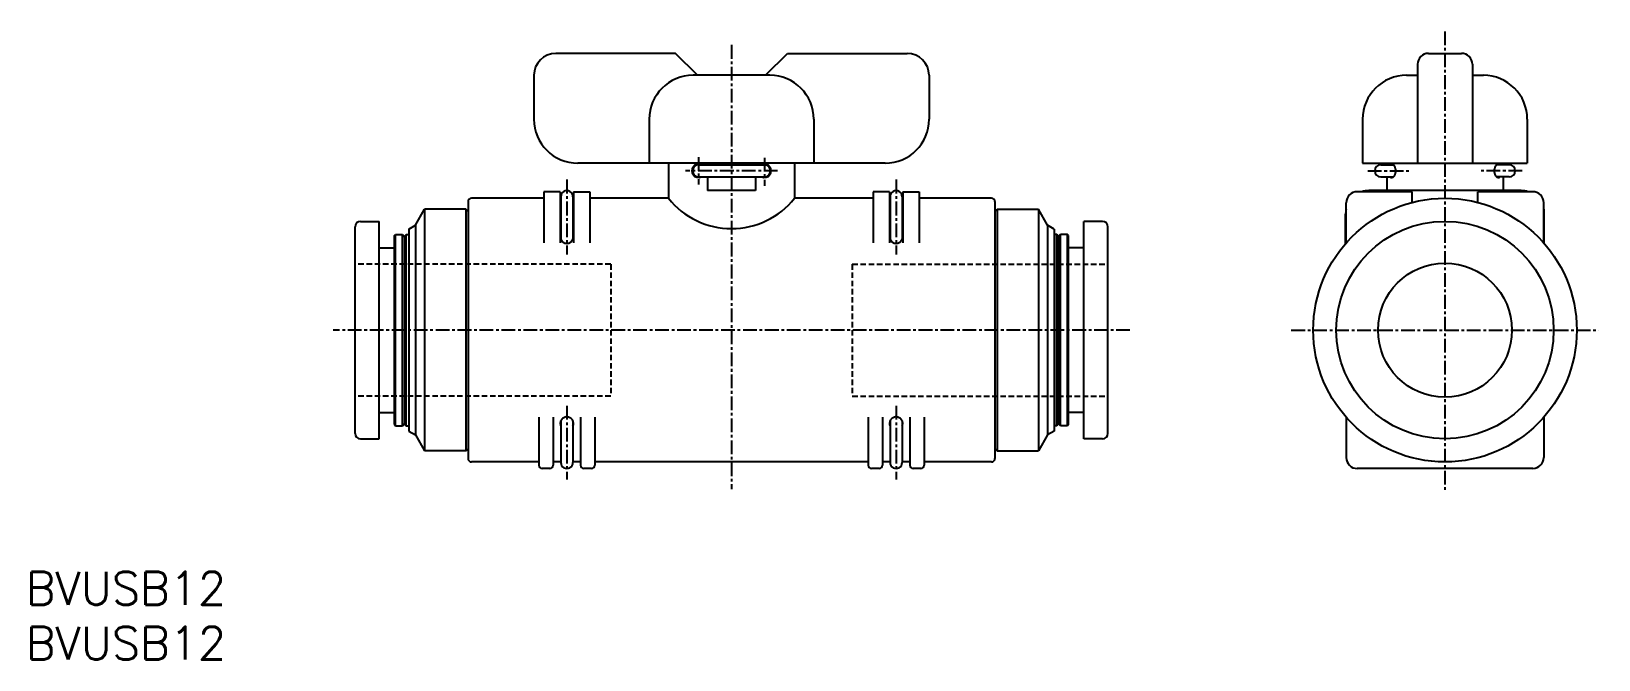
# Model space of a CAD drawing. Extents: x 1 to 143, y 0 to 57.
import ezdxf

# ---------------------------------------------------------------- set-up
doc = ezdxf.new("R2010")
doc.units = 0
doc.linetypes.add('CENTER', pattern=[2, 1.25, -0.25, 0.25, -0.25])
doc.linetypes.add('DASHED', pattern=[0.75, 0.5, -0.25])
doc.layers.get('0').update_dxf_attribs({"linetype": 'CONTINUOUS'})
doc.layers.add('CENTER', color=1, linetype='CENTER')
doc.styles.get("Standard").update_dxf_attribs({"font": 'txt.shx'})

# ---------------------------------------------------------------- blocks, each defined once
blk = doc.blocks.new('*U10')
at = {"color": 7, "linetype": 'CONTINUOUS'}
blk.add_text('BVUSB12', height=3, dxfattribs=at).set_placement((0, 0))
blk = doc.blocks.new('*U11')
at = {"color": 7, "linetype": 'CONTINUOUS'}
blk.add_text('BVUSB12', height=3, dxfattribs=at).set_placement((0, 5))

msp = doc.modelspace()

# ---------------------------------------------------------------- linework, layer by layer
at = {"color": 7, "linetype": 'CONTINUOUS'}
for p, q in [((59.19998, 55.2), (48.29999, 55.2)), ((61.19998, 53.20001), (59.19998, 55.20001)), ((67.39999, 53.2), (69.39998, 55.19999)), ((69.4, 55.2), (80.29999, 55.2)), ((127.79999, 55.2), (130.79999, 55.2)), ((46.29999, 53.2), (46.29999, 49.2)), ((67.79999, 53.2), (60.79999, 53.2)), ((82.29999, 53.2), (82.29999, 49.2)), ((125.79999, 53.2), (126.79999, 53.2)), ((126.79999, 54.2), (126.79999, 45.2)), ((131.79999, 54.2), (131.79999, 45.2)), ((131.79999, 53.2), (132.79999, 53.2)), ((56.79999, 49.2), (56.79999, 45.2)), ((71.79999, 49.2), (71.79999, 45.2)), ((121.79999, 49.2), (121.79999, 45.2)), ((136.79999, 49.2), (136.79999, 45.2)), ((78.29999, 45.2), (50.29999, 45.2)), ((58.54999, 45.2), (58.54999, 42)), ((61.29999, 45.05), (67.29999, 45.05)), ((62.09999, 45.2), (62.09999, 45.05)), ((66.49999, 45.2), (66.49999, 45.05)), ((70.04999, 45.2), (70.04999, 42)), ((121.79999, 45.2), (136.79999, 45.2)), ((123.44998, 45.05), (124.59378, 45.05)), ((123.99997, 45.2), (123.99997, 45.05)), ((135.15, 45.05), (134.0062, 45.05)), ((134.59998, 45.2), (134.59998, 45.05)), ((61.29999, 43.95), (67.29999, 43.95)), ((62.09999, 43.95), (62.09999, 42.7)), ((66.49999, 43.95), (66.49999, 42.7)), ((123.44998, 43.95), (124.59378, 43.95)), ((123.99997, 43.95), (123.99997, 42.7)), ((135.15, 43.95), (134.0062, 43.95)), ((134.59998, 43.95), (134.59998, 42.7)), ((40.29998, 41.7), (40.29998, 18.300003)), ((47.19998, 42), (40.59998, 42)), ((47.19998, 42.6), (47.19998, 37.93725)), ((48.69998, 42.6), (47.19998, 42.6)), ((48.69998, 42.6), (48.69998, 37.93725)), ((48.74999, 41.6), (48.69998, 41.6)), ((48.74999, 42.15), (48.74999, 38.2602)), ((49.84999, 42.15), (49.84999, 38.2602)), ((49.9, 41.6), (49.84999, 41.6)), ((49.9, 42.6), (49.9, 37.93725)), ((49.9, 42.6), (51.4, 42.6)), ((51.4, 42.6), (51.4, 37.93725)), ((58.54999, 42), (51.4, 42)), ((66.49999, 42.7), (62.09999, 42.7)), ((77.19998, 42), (70.04999, 42)), ((77.19998, 42.6), (77.19998, 37.93725)), ((78.69998, 42.6), (77.19998, 42.6)), ((78.69998, 42.6), (78.69998, 37.93725)), ((78.74999, 41.6), (78.69998, 41.6)), ((78.74999, 42.15), (78.74999, 38.2602)), ((79.84999, 42.15), (79.84999, 38.2602)), ((79.9, 41.6), (79.84999, 41.6)), ((79.9, 42.6), (79.9, 37.93725)), ((79.9, 42.6), (81.4, 42.6)), ((81.4, 42.6), (81.4, 37.93725)), ((87.99999, 42), (81.4, 42)), ((88.29999, 41.7), (88.29999, 18.300003)), ((120.29999, 37.93726), (120.29999, 41.60001)), ((126.29999, 42.60001), (121.29999, 42.60001)), ((136.24999, 42.70001), (122.34999, 42.70001)), ((126.29999, 41.61896), (126.29999, 42.60001)), ((137.29999, 42.60001), (132.29999, 42.60001)), ((132.29999, 41.61896), (132.29999, 42.60001)), ((138.29999, 37.93726), (138.29999, 41.60001)), ((35.49999, 39.54642), (36.33922, 41)), ((36.33923, 41), (36.33923, 19)), ((40.09998, 41), (36.33923, 41)), ((40.09998, 41), (40.09998, 19)), ((40.29999, 40.8), (40.09999, 41)), ((88.3, 40.8), (88.49999, 41)), ((88.5, 41), (92.26076, 41)), ((88.5, 41), (88.5, 19)), ((92.26076, 41), (92.26076, 19)), ((93.1, 39.54642), (92.26077, 41.00001)), ((120.24999, 37.8802), (120.24999, 40.60001)), ((138.34999, 37.8802), (138.34999, 40.6044)), ((29.99999, 20.599998), (29.99999, 39.4)), ((30.49999, 39.9), (32.19999, 39.9)), ((32.19999, 20.099998), (32.19999, 39.9)), ((33.59998, 21.400002), (33.59998, 38.6)), ((33.59999, 38.6), (33.69999, 38.7)), ((33.69999, 21.300003), (33.69999, 38.7)), ((33.69999, 38.7), (34.32499, 38.7)), ((34.32499, 21.300003), (34.32499, 38.7)), ((34.32499, 38.7), (34.49999, 38.5)), ((34.49998, 38.5), (34.67499, 38.7)), ((34.675, 21.300003), (34.675, 38.7)), ((34.675, 38.7), (34.89999, 38.7)), ((34.89998, 39.2), (35.49998, 39.54641)), ((34.89999, 39.2), (34.89999, 20.800003)), ((35.49999, 39.54641), (35.49999, 20.45359)), ((93.09999, 39.54641), (93.09999, 20.45359)), ((93.7, 39.19999), (93.1, 39.5464)), ((93.7, 39.2), (93.7, 20.800003)), ((93.92499, 38.7), (93.7, 38.7)), ((93.92499, 21.300003), (93.92499, 38.7)), ((94.09999, 38.5), (93.92499, 38.69999)), ((94.275, 38.7), (94.09999, 38.49999)), ((94.275, 21.300003), (94.275, 38.7)), ((94.9, 38.7), (94.275, 38.7)), ((94.9, 21.300003), (94.9, 38.7)), ((95, 38.6), (94.9, 38.7)), ((95, 21.400002), (95, 38.6)), ((98.09999, 39.9), (96.4, 39.9)), ((96.4, 20.099998), (96.4, 39.9)), ((98.59999, 20.599998), (98.59999, 39.4)), ((32.19999, 37.5), (33.59998, 37.5)), ((34.49999, 38.5), (34.49999, 21.5)), ((94.09999, 38.5), (94.09999, 21.5)), ((96.4, 37.5), (95, 37.5)), ((32.19999, 22.5), (33.59998, 22.5)), ((34.32498, 21.299998), (34.49999, 21.500005)), ((34.49999, 21.499999), (34.67499, 21.299998)), ((46.74999, 22.062746), (46.74999, 17.7)), ((48.04999, 22.062746), (48.04999, 17.7)), ((48.74999, 21.739804), (48.74999, 17.95)), ((49.84999, 21.739805), (49.84999, 17.95)), ((50.54999, 22.062746), (50.54999, 17.7)), ((51.84999, 22.062746), (51.84999, 17.7)), ((76.74999, 22.062746), (76.74999, 17.7)), ((78.04999, 22.062746), (78.04999, 17.7)), ((78.74999, 21.739804), (78.74999, 17.95)), ((79.84999, 21.739805), (79.84999, 17.95)), ((80.54999, 22.062746), (80.54999, 17.7)), ((81.84999, 22.062746), (81.84999, 17.7)), ((94.1, 21.500006), (93.92499, 21.299999)), ((94.275, 21.300004), (94.1, 21.500005)), ((96.4, 22.5), (95, 22.5)), ((120.29999, 22.062746), (120.29999, 18.4)), ((138.29999, 22.062746), (138.29999, 18.4)), ((30.49999, 20.099998), (32.19999, 20.099998)), ((33.59998, 21.399999), (33.69999, 21.299997)), ((33.69999, 21.300003), (34.32499, 21.300003)), ((34.675, 21.300003), (34.89999, 21.300003)), ((34.89999, 20.799992), (35.49998, 20.453583)), ((35.49999, 20.453594), (36.33922, 19.000005)), ((93.1, 20.453581), (92.26078, 18.999999)), ((93.7, 20.800005), (93.1, 20.453592)), ((93.92499, 21.300003), (93.7, 21.300003)), ((94.9, 21.300003), (94.275, 21.300003)), ((95, 21.400002), (94.9, 21.300004)), ((98.09999, 20.099998), (96.4, 20.099998)), ((40.09998, 19), (36.33923, 19)), ((40.29999, 19.200004), (40.09998, 18.999996)), ((88.3, 19.200001), (88.49999, 19.000005)), ((88.5, 19), (92.26076, 19)), ((46.74999, 18), (40.59998, 18)), ((47.74999, 17.4), (47.04999, 17.4)), ((48.74999, 18), (48.04999, 18)), ((50.54999, 18), (49.84999, 18)), ((51.54999, 17.4), (50.84999, 17.4)), ((76.74999, 18), (51.84999, 18)), ((77.74999, 17.4), (77.04999, 17.4)), ((78.74999, 18), (78.04999, 18)), ((80.54999, 18), (79.84999, 18)), ((81.54999, 17.4), (80.84999, 17.4)), ((87.99999, 18), (81.84999, 18)), ((137.29999, 17.4), (121.29999, 17.4))]:
    msp.add_line(p, q, dxfattribs=at)
at = {"color": 3, "linetype": 'DASHED'}
for p, q in [((53.29999, 36), (29.99999, 36)), ((53.29999, 36), (53.29999, 24)), ((75.29999, 36), (75.29999, 24)), ((75.29999, 36), (98.59999, 36)), ((53.29999, 24), (29.99999, 24)), ((75.29999, 24), (98.59999, 24))]:
    msp.add_line(p, q, dxfattribs=at)
at = {"color": 7, "linetype": 'CONTINUOUS'}
for points in [[(124.29778, 43.94975, 0.10895036), (124.40414, 43.90376, 0.12500471), (124.51827, 43.91164, 0.097905219), (124.61766, 43.9685, 0.066804123), (124.69426, 44.05491, 0.04808639), (124.7498, 44.15689, 0.038128703), (124.78748, 44.26766, 0.032623163), (124.80917, 44.38205, 0.03078192), (124.81641, 44.5, 0.030262606), (124.80941, 44.61601, 0.032545471), (124.78798, 44.7304, 0.037875507), (124.75072, 44.84096, 0.048199057), (124.69511, 44.94385, 0.067493445), (124.6177, 45.03146, 0.099585352), (124.51671, 45.08886, 0.12629103), (124.40149, 45.09574, 0.10718616), (124.29655, 45.04939)], [(134.3022, 45.05025, 0.10895035), (134.19584, 45.09624, 0.12500471), (134.08171, 45.08836, 0.097905225), (133.98232, 45.0315, 0.066804127), (133.90572, 44.94509, 0.048086393), (133.85018, 44.84311, 0.038128704), (133.8125, 44.73234, 0.032623164), (133.79081, 44.61795, 0.030781926), (133.78357, 44.5, 0.030262606), (133.79057, 44.38399, 0.032545471), (133.812, 44.2696, 0.037875507), (133.84926, 44.15904, 0.048199057), (133.90487, 44.05615, 0.067493445), (133.98228, 43.96854, 0.099585351), (134.08327, 43.91114, 0.12629103), (134.19849, 43.90426, 0.10718616), (134.30343, 43.95061)], [(48.69998, 38.5, 0.048919107), (48.71142, 38.38344, 0.048893391), (48.74525, 38.27137, 0.049369744), (48.80084, 38.16706, 0.049123169), (48.87538, 38.07608, 0.049134524), (48.96625, 38.00138, 0.049146341), (49.06999, 37.94584, 0.049149105), (49.18257, 37.9116, 0.049279431), (49.29999, 37.9, 0.048917372), (49.41656, 37.91143, 0.048892092), (49.52862, 37.94527, 0.049368919), (49.63294, 38.00085, 0.049122789), (49.72391, 38.07539, 0.049134903), (49.79862, 38.16627, 0.049147413), (49.85416, 38.27, 0.049150684), (49.8884, 38.38259, 0.049280641), (49.9, 38.5)], [(78.69998, 38.5, 0.048919107), (78.71142, 38.38344, 0.048893391), (78.74525, 38.27137, 0.049369744), (78.80084, 38.16706, 0.049123169), (78.87538, 38.07608, 0.049134524), (78.96625, 38.00138, 0.049146341), (79.06999, 37.94584, 0.049149105), (79.18257, 37.9116, 0.049279431), (79.29999, 37.9, 0.048917372), (79.41656, 37.91143, 0.048892092), (79.52862, 37.94527, 0.049368919), (79.63294, 38.00085, 0.049122789), (79.72391, 38.07539, 0.049134903), (79.79862, 38.16627, 0.049147413), (79.85416, 38.27, 0.049150684), (79.8884, 38.38259, 0.049280641), (79.9, 38.5)], [(49.84998, 21.260167, 0.062048939), (49.89201, 21.402435, 0.062106121), (49.89784, 21.550802, 0.061936328), (49.86719, 21.69567, 0.062056922), (49.80184, 21.828861, 0.062012411), (49.70588, 21.941873, 0.062035188), (49.58509, 22.027933, 0.062049564), (49.44684, 22.081744, 0.061891156), (49.29999, 22.099991, 0.06180826), (49.15333, 22.081792, 0.062279607), (49.01458, 22.027766, 0.062006402), (48.89389, 21.941682, 0.062027732), (48.79796, 21.828594, 0.062050617), (48.73269, 21.695382, 0.062044152), (48.70209, 21.550241, 0.061820555), (48.70795, 21.402554, 0.061755641), (48.74967, 21.260921)], [(79.84998, 21.260167, 0.062048939), (79.89201, 21.402435, 0.06210612), (79.89784, 21.550802, 0.061936327), (79.86719, 21.69567, 0.062056921), (79.80184, 21.828861, 0.06201241), (79.70588, 21.941873, 0.062035188), (79.58509, 22.027933, 0.062049564), (79.44684, 22.081744, 0.061891149), (79.29999, 22.099991, 0.06180826), (79.15333, 22.081792, 0.062279607), (79.01458, 22.027766, 0.062006401), (78.89389, 21.941682, 0.062027732), (78.79796, 21.828594, 0.062050617), (78.73269, 21.695382, 0.062044151), (78.70209, 21.550241, 0.061820555), (78.70795, 21.402554, 0.061755641), (78.74967, 21.260921)]]:
    msp.add_lwpolyline(points, format="xyb", dxfattribs=at)
for radius in [12, 12, 9.900002, 6.1]:
    msp.add_circle((129.29999, 30), radius, dxfattribs=at)
for centre, radius, start, end in [((48.29999, 53.2), 2, 89.999982, 179.99996), ((80.29999, 53.2), 2, 0, 89.999982), ((127.79999, 54.2), 1, 89.999982, 179.99996), ((130.79999, 54.2), 1, 0, 89.999982), ((60.79999, 49.2), 4, 89.999982, 179.99996), ((67.79999, 49.2), 4, 0, 89.999982), ((125.79999, 49.2), 4, 89.999982, 179.99996), ((132.79999, 49.2), 4, 0, 89.999982), ((50.29999, 49.2), 4, 179.99996, 269.99995), ((78.29999, 49.2), 4, 270.00002, 0), ((61.29999, 44.5), 0.6, 66.444258, 293.55648), ((61.29999, 44.5), 0.55, 90.000003, 270), ((67.29999, 44.5), 0.6, 246.44353, 113.55574), ((67.29999, 44.5), 0.55, 270, 90.000003), ((123.44998, 44.5), 0.550003, 90.000003, 270), ((135.15, 44.5), 0.550003, 270, 89.999996), ((40.59998, 41.7), 0.3, 90.000003, 180.00001), ((49.29999, 42.15), 0.550003, 0, 180.00001), ((64.29999, 46.63636), 7.386363, 218.88007, 321.11993), ((79.29999, 42.15), 0.550003, 0, 180.00001), ((87.99999, 41.7), 0.3, 0, 90.000003), ((121.29999, 41.60001), 1, 89.999989, 180.00001), ((122.34999, 40.60001), 2.1, 89.999989, 107.75333), ((136.24999, 40.60001), 2.1, 72.246661, 90.000003), ((137.29999, 41.60001), 1, 0.0000025, 90.000003), ((122.34999, 40.60001), 2.1, 167.47209, 179.88037), ((136.24999, 40.60001), 2.1, 0.11963327, 12.527908), ((30.49999, 39.4), 0.5, 90, 180), ((98.09999, 39.4), 0.5, 0, 90), ((30.49999, 20.599998), 0.5, 180, 270), ((98.09999, 20.599998), 0.5, 270, 0), ((40.59998, 18.300003), 0.3, 179.99999, 270), ((47.04999, 17.7), 0.3, 179.99999, 270), ((47.74999, 17.7), 0.3, 270, 0), ((49.29999, 17.95), 0.55, 179.99999, 0.00001002), ((50.84999, 17.7), 0.3, 179.99999, 270), ((51.54999, 17.7), 0.3, 270, 0), ((77.04999, 17.7), 0.3, 179.99999, 270), ((77.74999, 17.7), 0.3, 270, 0), ((79.29999, 17.95), 0.55, 179.99999, 0.00001002), ((80.84999, 17.7), 0.3, 179.99999, 270), ((81.54999, 17.7), 0.3, 270, 0), ((87.99999, 18.300003), 0.3, 270, 0), ((121.29999, 18.4), 1, 179.99999, 270), ((137.29999, 18.4), 1, 270, 0)]:
    msp.add_arc(centre, radius, start, end, dxfattribs=at)
at = {"layer": 'CENTER', "color": 1, "linetype": 'CENTER'}
for p, q in [((129.29999, 57.2), (129.29999, 15.4)), ((64.29999, 55.96268), (64.29999, 15.518898)), ((61.29999, 45.74807), (61.29999, 43.24727)), ((68.49999, 44.5), (60.09999, 44.5)), ((67.29999, 45.68946), (67.29999, 43.13004)), ((122.2702, 44.5), (125.99997, 44.5)), ((136.32978, 44.5), (132.60001, 44.5)), ((49.29999, 43.7), (49.29999, 36.9)), ((79.29999, 43.7), (79.29999, 36.9)), ((100.59999, 30), (27.99999, 30)), ((115.29999, 30), (143.29999, 30)), ((49.29999, 23.099991), (49.29999, 16.4)), ((79.29999, 23.099991), (79.29999, 16.4))]:
    msp.add_line(p, q, dxfattribs=at)

# ---------------------------------------------------------------- block references
at = {"color": 7, "linetype": 'CONTINUOUS'}
for name in ['*U11', '*U10']:
    msp.add_blockref(name, (0, 0), dxfattribs=at)

doc.saveas('drawing.dxf')
